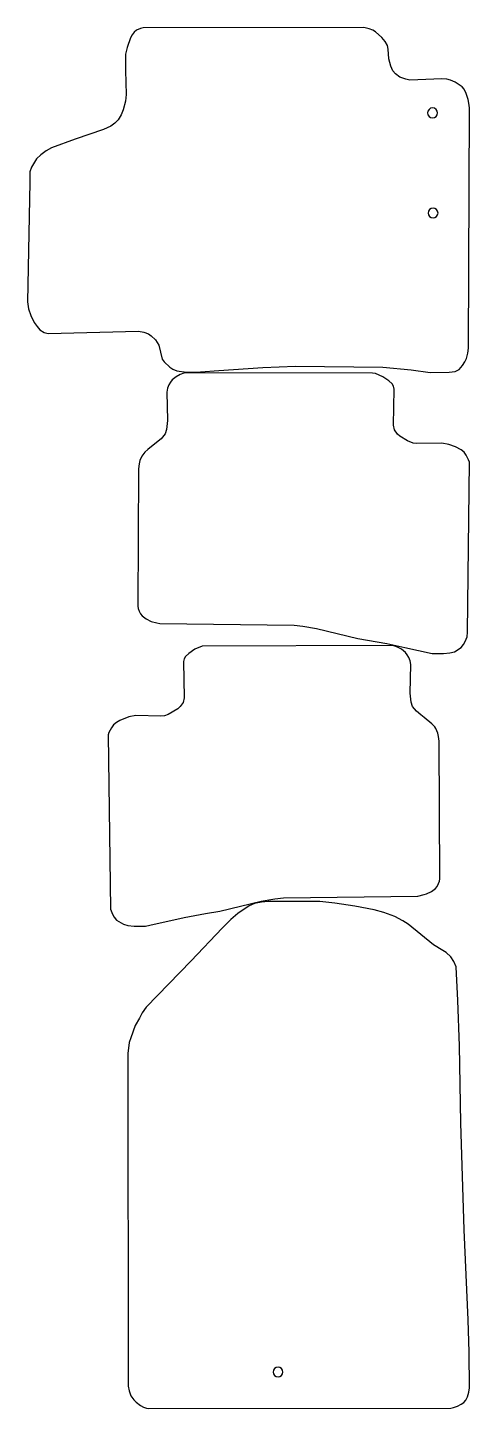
# Model space of a CAD drawing. Header units: millimetres. Extents: x 1859 to 2499, y 1 to 1999.
import ezdxf

# ---------------------------------------------------------------- set-up
doc = ezdxf.new("R2010")
doc.units = ezdxf.units.MM

msp = doc.modelspace()

# ---------------------------------------------------------------- linework, layer by layer
at = {"color": 7}
for points in [[(2497.5, 1535), (2499, 1883.1), (2498.3, 1889.8), (2497.2, 1895.1), (2494.5, 1903.5), (2491.4, 1909.9), (2488.7, 1913.2), (2478.3, 1920.2), (2471.4, 1923), (2466.2, 1924.3), (2459.2, 1924.9), (2412.9, 1922.8), (2406.9, 1924.2), (2398.4, 1927.5), (2392.1, 1931.9), (2388.1, 1936.7), (2385.1, 1943), (2382.4, 1953.6), (2381.3, 1968), (2380.3, 1973.1), (2377.1, 1978.9), (2372.3, 1984.6), (2363.1, 1993), (2359.1, 1995.3), (2353.9, 1997.4), (2346, 1999), (2026.8, 1998.5), (2022.9, 1997.8), (2016.9, 1995.1), (2013.7, 1992.6), (2010.5, 1988.4), (2008.1, 1984), (2003.2, 1970.2), (2001.2, 1960.4), (2000.9, 1936.8), (2001.9, 1902.3), (2001.1, 1892.5), (1997.5, 1880.2), (1994.5, 1873), (1990.5, 1865.5), (1985.6, 1860.8), (1979.6, 1856.2), (1969.1, 1851.8), (1928.3, 1837.8), (1893.9, 1824.9), (1885.9, 1820.8), (1878.2, 1815.1), (1872, 1809.1), (1864.9, 1797), (1862.6, 1790.1), (1862.5, 1775.4), (1859.2, 1602.2), (1860.6, 1592), (1863.9, 1582.2), (1868.6, 1572.2), (1872.9, 1566.5), (1877.1, 1561.9), (1883.3, 1557.6), (1889.2, 1556.2), (2019.7, 1559.8), (2027.7, 1558.1), (2034.1, 1555.8), (2038.3, 1553.1), (2044.5, 1547.4), (2049.3, 1539.3), (2054, 1519.4), (2057, 1515.4), (2065.1, 1507.7), (2069.7, 1504.7), (2075.1, 1502.4), (2089.5, 1500.4), (2109.6, 1501.1), (2136, 1502.8), (2199.9, 1507.1), (2247.3, 1509.3), (2373.4, 1507.6), (2414.5, 1503.6), (2442.1, 1500), (2469.8, 1500.3), (2478.2, 1501.5), (2484, 1504.1), (2488.8, 1509.9), (2492.3, 1515.2), (2494.9, 1520.1), (2496.7, 1527.7)], [(2445.6, 1882.7), (2442.9, 1882.2), (2440.6, 1880.6), (2439, 1878.3), (2438.5, 1875.6), (2439, 1872.8), (2440.6, 1870.5), (2442.9, 1869), (2445.6, 1868.4), (2448.4, 1869), (2450.7, 1870.5), (2452.2, 1872.8), (2452.8, 1875.6), (2452.2, 1878.3), (2450.7, 1880.6), (2448.4, 1882.2)], [(2446.4, 1737.9), (2443.7, 1737.3), (2441.4, 1735.8), (2439.8, 1733.5), (2439.3, 1730.7), (2439.8, 1728), (2441.4, 1725.7), (2443.7, 1724.1), (2446.4, 1723.6), (2449.1, 1724.1), (2451.5, 1725.7), (2453, 1728), (2453.6, 1730.7), (2453, 1733.5), (2451.5, 1735.8), (2449.1, 1737.3)], [(2050.9, 1136.7), (2245.4, 1134.1), (2257.9, 1133), (2277.5, 1129.4), (2337.4, 1115), (2379.2, 1107.6), (2405.5, 1102.1), (2445, 1093.3), (2461.6, 1093.3), (2470.5, 1094.2), (2477.2, 1095.9), (2487.2, 1102.1), (2490.5, 1106.4), (2493, 1110.6), (2495.7, 1117.6), (2496.2, 1124.4), (2499, 1370), (2497.9, 1373.7), (2494.4, 1380.1), (2491.4, 1384.5), (2487.1, 1387.9), (2478.9, 1392.2), (2469.2, 1395.9), (2459.1, 1397.9), (2422.9, 1397), (2417.8, 1397.8), (2409.4, 1401.3), (2398.3, 1407.6), (2394.7, 1410.8), (2390.7, 1417), (2389.2, 1423.5), (2390.2, 1476), (2389.3, 1480.1), (2387, 1483.6), (2382.5, 1487.8), (2373.6, 1493.9), (2363.1, 1498.3), (2358.5, 1498.8), (2091, 1499.5), (2085.4, 1498.8), (2080.3, 1497.1), (2074.4, 1493.9), (2068.7, 1489.2), (2066.1, 1485.9), (2063.7, 1482), (2062, 1477.2), (2061, 1471.6), (2061.7, 1430.6), (2060.5, 1417.5), (2058.6, 1411.2), (2052.6, 1404.2), (2043.3, 1396.5), (2033.2, 1388.4), (2029.2, 1384.8), (2024.6, 1379.1), (2021.8, 1372.6), (2020.7, 1367.8), (2020, 1360.7), (2018.7, 1161.9), (2019.2, 1158.5), (2020.6, 1154.8), (2022.7, 1150.9), (2025.1, 1147.7), (2030.7, 1143.4), (2038.1, 1139.8), (2046.5, 1137.5)], [(2229.7, 739.7), (2424.1, 742.3), (2433.7, 744.4), (2437, 745.4), (2444.3, 749), (2450, 753.3), (2452.3, 756.4), (2454.4, 760.4), (2455.9, 764.1), (2456.4, 767.5), (2455, 966.3), (2454.4, 973.4), (2453.2, 978.2), (2450.5, 984.7), (2448.8, 987.1), (2444.4, 991.7), (2433.7, 1000.6), (2428.6, 1004.4), (2422.4, 1009.8), (2416.5, 1016.8), (2414.6, 1023.1), (2413.3, 1036.1), (2414, 1077.2), (2413, 1082.8), (2411.3, 1087.6), (2409, 1091.5), (2406.4, 1094.8), (2400.7, 1099.4), (2394.7, 1102.6), (2389.7, 1104.4), (2384, 1105), (2112, 1103.9), (2101.4, 1099.4), (2092.5, 1093.4), (2088.1, 1089.1), (2085.8, 1085.7), (2084.9, 1081.6), (2085.9, 1029.1), (2084.3, 1022.6), (2080.4, 1016.4), (2076.7, 1013.1), (2062.7, 1005.3), (2057.3, 1003.3), (2052.2, 1002.6), (2016, 1003.5), (2005.9, 1001.5), (1992.9, 996.4), (1987.9, 993.5), (1983.7, 990), (1980.6, 985.6), (1977.1, 979.2), (1976.1, 975.5), (1979.4, 723.2), (1982.1, 716.2), (1984.6, 712), (1987.9, 707.7), (1997.9, 701.5), (2004.6, 699.7), (2013.5, 698.8), (2030, 698.8), (2036.2, 700), (2086, 711.2), (2117, 717), (2137.7, 720.6), (2197.5, 734.9), (2217.2, 738.5)], [(2035, 1), (2472.1, 1.4), (2476.1, 2.3), (2481.9, 4.2), (2487.1, 6.9), (2490.7, 9.5), (2493.8, 13), (2496.4, 17.9), (2498.4, 24.5), (2499, 30.8), (2498.7, 82.2), (2497.1, 128.9), (2491.5, 259.6), (2486.5, 414.4), (2484.7, 525.7), (2482.4, 591.3), (2480, 640.1), (2476.4, 647.8), (2472, 654.5), (2465.4, 660.6), (2460.6, 663.8), (2446.8, 671.7), (2410.2, 701.8), (2402.7, 706.6), (2391.2, 713), (2374.9, 718.7), (2360.9, 722.5), (2333.3, 727.7), (2303.9, 732.2), (2282.2, 734.7), (2207.8, 734.7), (2197.9, 733.7), (2188, 731.6), (2180.2, 728.4), (2163.5, 717.3), (2153.7, 708.4), (2141.2, 695.9), (2095.9, 648.5), (2031.1, 581.6), (2025.2, 573.3), (2021.2, 565.5), (2015, 554.9), (2008.5, 537.3), (2006.2, 530.3), (2004.5, 514.6), (2005, 33.1), (2006.1, 26.2), (2008.8, 19.4), (2012.9, 13.3), (2016.3, 10), (2022.6, 5.1), (2027.2, 2.6), (2031.4, 1.4)], [(2229, 53.6), (2228.5, 56.4), (2226.9, 58.7), (2224.6, 60.2), (2221.9, 60.8), (2219.2, 60.2), (2216.8, 58.7), (2215.3, 56.4), (2214.7, 53.6), (2215.3, 50.9), (2216.8, 48.6), (2219.2, 47), (2221.9, 46.5), (2224.6, 47), (2226.9, 48.6), (2228.5, 50.9)]]:
    msp.add_lwpolyline(points, close=True, dxfattribs=at)

doc.saveas('drawing.dxf')
